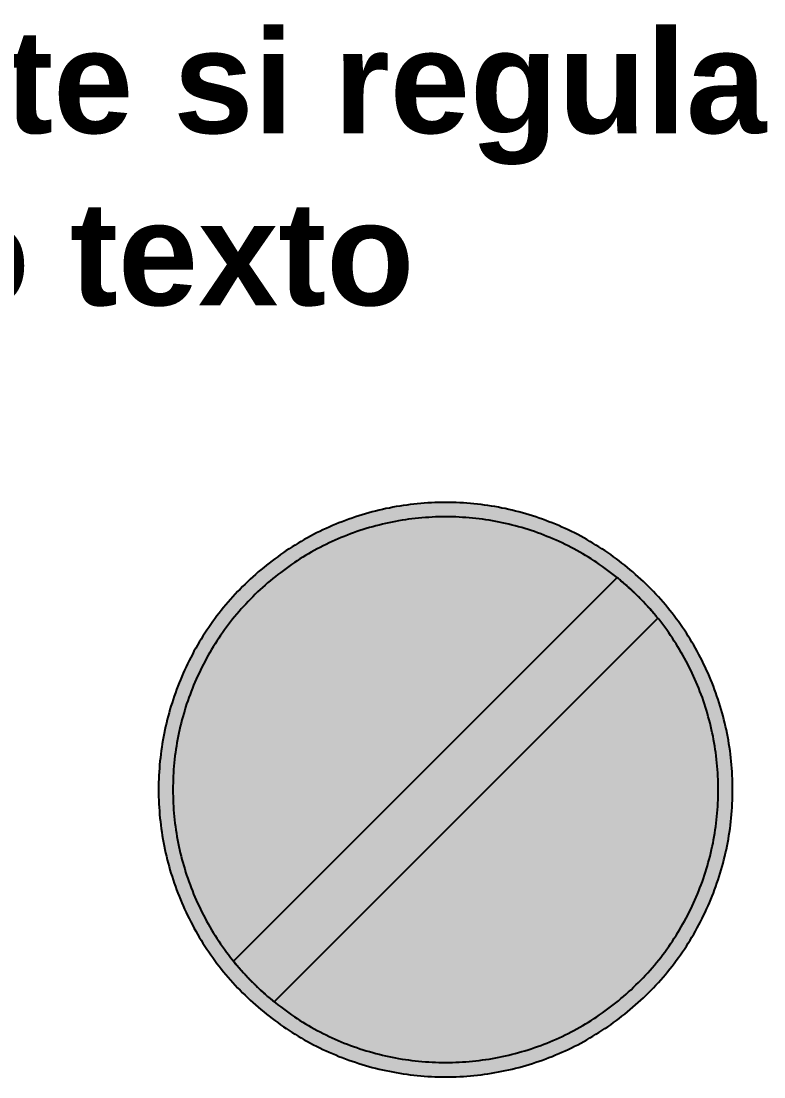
# Model space of a CAD drawing. Header units: metres. Extents: x -10.3 to 34.1, y -1.5 to 32.9.
# Drawn here: x 16.58 to 22.34, y 24.71 to 32.89 of the extents above; entities that cross this region are included whole.
import ezdxf
from ezdxf.enums import TextEntityAlignment as Align

# ---------------------------------------------------------------- set-up
doc = ezdxf.new("R2010")
doc.units = ezdxf.units.M
doc.styles.add('DZ', font='arialbd.ttf')

# ---------------------------------------------------------------- blocks, each defined once
blk = doc.blocks.new('*U51')
at = {"true_color": 0xf1efea}
blk.add_hatch(color=7, dxfattribs=at).paths.add_polyline_path([(3.175, 0), (3.175, 0.039), (3.174, 0.079), (3.173, 0.118), (3.171, 0.157), (3.169, 0.197), (3.166, 0.236), (3.163, 0.275), (3.159, 0.314), (3.155, 0.353), (3.151, 0.392), (3.146, 0.43), (3.14, 0.469), (3.134, 0.507), (3.128, 0.546), (3.121, 0.584), (3.113, 0.622), (3.106, 0.66), (3.097, 0.698), (3.088, 0.736), (3.079, 0.774), (3.07, 0.812), (3.059, 0.849), (3.049, 0.886), (3.038, 0.923), (3.026, 0.96), (3.014, 0.997), (3.002, 1.034), (2.989, 1.071), (2.976, 1.107), (2.962, 1.143), (2.948, 1.179), (2.933, 1.215), (2.918, 1.251), (2.903, 1.286), (2.887, 1.322), (2.871, 1.357), (2.854, 1.392), (2.837, 1.426), (2.819, 1.461), (2.801, 1.495), (2.783, 1.529), (2.764, 1.563), (2.744, 1.597), (2.725, 1.63), (2.704, 1.663), (2.684, 1.696), (2.663, 1.729), (2.642, 1.762), (2.62, 1.794), (2.598, 1.826), (2.575, 1.857), (2.552, 1.889), (2.529, 1.92), (2.505, 1.951), (2.481, 1.982), (2.456, 2.012), (2.431, 2.042), (2.406, 2.072), (2.38, 2.102), (2.354, 2.131), (2.327, 2.16), (2.3, 2.189), (2.273, 2.217), (2.245, 2.245), (2.217, 2.273), (2.189, 2.3), (2.16, 2.327), (2.131, 2.354), (2.102, 2.38), (2.072, 2.406), (2.042, 2.431), (2.012, 2.456), (1.982, 2.481), (1.951, 2.505), (1.92, 2.529), (1.889, 2.552), (1.857, 2.575), (1.826, 2.598), (1.794, 2.62), (1.762, 2.642), (1.729, 2.663), (1.696, 2.684), (1.663, 2.704), (1.63, 2.725), (1.597, 2.744), (1.563, 2.764), (1.529, 2.783), (1.495, 2.801), (1.461, 2.819), (1.426, 2.837), (1.392, 2.854), (1.357, 2.871), (1.322, 2.887), (1.286, 2.903), (1.251, 2.918), (1.215, 2.933), (1.179, 2.948), (1.143, 2.962), (1.107, 2.976), (1.071, 2.989), (1.034, 3.002), (0.997, 3.014), (0.96, 3.026), (0.923, 3.038), (0.886, 3.049), (0.849, 3.059), (0.811, 3.07), (0.774, 3.079), (0.736, 3.088), (0.698, 3.097), (0.66, 3.106), (0.622, 3.113), (0.584, 3.121), (0.546, 3.128), (0.507, 3.134), (0.469, 3.14), (0.43, 3.146), (0.392, 3.151), (0.353, 3.155), (0.314, 3.159), (0.275, 3.163), (0.236, 3.166), (0.197, 3.169), (0.157, 3.171), (0.118, 3.173), (0.079, 3.174), (0.039, 3.175), (0, 3.175), (-0.039, 3.175), (-0.079, 3.174), (-0.118, 3.173), (-0.157, 3.171), (-0.197, 3.169), (-0.236, 3.166), (-0.275, 3.163), (-0.314, 3.159), (-0.353, 3.155), (-0.392, 3.151), (-0.43, 3.146), (-0.469, 3.14), (-0.507, 3.134), (-0.546, 3.128), (-0.584, 3.121), (-0.622, 3.113), (-0.66, 3.106), (-0.698, 3.097), (-0.736, 3.088), (-0.774, 3.079), (-0.812, 3.07), (-0.849, 3.059), (-0.886, 3.049), (-0.923, 3.038), (-0.96, 3.026), (-0.997, 3.014), (-1.034, 3.002), (-1.071, 2.989), (-1.107, 2.976), (-1.143, 2.962), (-1.179, 2.948), (-1.215, 2.933), (-1.251, 2.918), (-1.286, 2.903), (-1.322, 2.887), (-1.357, 2.871), (-1.392, 2.854), (-1.426, 2.837), (-1.461, 2.819), (-1.495, 2.801), (-1.529, 2.783), (-1.563, 2.764), (-1.597, 2.744), (-1.63, 2.725), (-1.663, 2.704), (-1.696, 2.684), (-1.729, 2.663), (-1.762, 2.642), (-1.794, 2.62), (-1.826, 2.598), (-1.857, 2.575), (-1.889, 2.552), (-1.92, 2.529), (-1.951, 2.505), (-1.982, 2.481), (-2.012, 2.456), (-2.042, 2.431), (-2.072, 2.406), (-2.102, 2.38), (-2.131, 2.354), (-2.16, 2.327), (-2.189, 2.3), (-2.217, 2.273), (-2.245, 2.245), (-2.273, 2.217), (-2.3, 2.189), (-2.327, 2.16), (-2.354, 2.131), (-2.38, 2.102), (-2.406, 2.072), (-2.431, 2.042), (-2.456, 2.012), (-2.481, 1.982), (-2.505, 1.951), (-2.529, 1.92), (-2.552, 1.889), (-2.575, 1.857), (-2.598, 1.826), (-2.62, 1.794), (-2.642, 1.762), (-2.663, 1.729), (-2.684, 1.696), (-2.704, 1.663), (-2.725, 1.63), (-2.744, 1.597), (-2.764, 1.563), (-2.783, 1.529), (-2.801, 1.495), (-2.819, 1.461), (-2.837, 1.426), (-2.854, 1.392), (-2.871, 1.357), (-2.887, 1.322), (-2.903, 1.286), (-2.918, 1.251), (-2.933, 1.215), (-2.948, 1.179), (-2.962, 1.143), (-2.976, 1.107), (-2.989, 1.071), (-3.002, 1.034), (-3.014, 0.997), (-3.026, 0.96), (-3.038, 0.923), (-3.049, 0.886), (-3.059, 0.849), (-3.07, 0.812), (-3.079, 0.774), (-3.088, 0.736), (-3.097, 0.698), (-3.106, 0.66), (-3.113, 0.622), (-3.121, 0.584), (-3.128, 0.546), (-3.134, 0.507), (-3.14, 0.469), (-3.146, 0.43), (-3.151, 0.392), (-3.155, 0.353), (-3.159, 0.314), (-3.163, 0.275), (-3.166, 0.236), (-3.169, 0.197), (-3.171, 0.157), (-3.173, 0.118), (-3.174, 0.079), (-3.175, 0.039), (-3.175, 0), (-3.175, -0.039), (-3.174, -0.079), (-3.173, -0.118), (-3.171, -0.157), (-3.169, -0.197), (-3.166, -0.236), (-3.163, -0.275), (-3.159, -0.314), (-3.155, -0.353), (-3.151, -0.392), (-3.146, -0.43), (-3.14, -0.469), (-3.134, -0.507), (-3.128, -0.546), (-3.121, -0.584), (-3.113, -0.622), (-3.106, -0.66), (-3.097, -0.698), (-3.088, -0.736), (-3.079, -0.774), (-3.07, -0.811), (-3.059, -0.849), (-3.049, -0.886), (-3.038, -0.923), (-3.026, -0.96), (-3.014, -0.997), (-3.002, -1.034), (-2.989, -1.071), (-2.976, -1.107), (-2.962, -1.143), (-2.948, -1.179), (-2.933, -1.215), (-2.918, -1.251), (-2.903, -1.286), (-2.887, -1.322), (-2.871, -1.357), (-2.854, -1.392), (-2.837, -1.426), (-2.819, -1.461), (-2.801, -1.495), (-2.783, -1.529), (-2.764, -1.563), (-2.744, -1.597), (-2.725, -1.63), (-2.704, -1.663), (-2.684, -1.696), (-2.663, -1.729), (-2.642, -1.762), (-2.62, -1.794), (-2.598, -1.826), (-2.575, -1.857), (-2.552, -1.889), (-2.529, -1.92), (-2.505, -1.951), (-2.481, -1.982), (-2.456, -2.012), (-2.431, -2.042), (-2.406, -2.072), (-2.38, -2.102), (-2.354, -2.131), (-2.327, -2.16), (-2.3, -2.189), (-2.273, -2.217), (-2.245, -2.245), (-2.217, -2.273), (-2.189, -2.3), (-2.16, -2.327), (-2.131, -2.354), (-2.102, -2.38), (-2.072, -2.406), (-2.042, -2.431), (-2.012, -2.456), (-1.982, -2.481), (-1.951, -2.505), (-1.92, -2.529), (-1.889, -2.552), (-1.857, -2.575), (-1.826, -2.598), (-1.794, -2.62), (-1.762, -2.642), (-1.729, -2.663), (-1.696, -2.684), (-1.663, -2.704), (-1.63, -2.725), (-1.597, -2.744), (-1.563, -2.764), (-1.529, -2.783), (-1.495, -2.801), (-1.461, -2.819), (-1.426, -2.837), (-1.392, -2.854), (-1.357, -2.871), (-1.322, -2.887), (-1.286, -2.903), (-1.251, -2.918), (-1.215, -2.933), (-1.179, -2.948), (-1.143, -2.962), (-1.107, -2.976), (-1.071, -2.989), (-1.034, -3.002), (-0.997, -3.014), (-0.96, -3.026), (-0.923, -3.038), (-0.886, -3.049), (-0.849, -3.059), (-0.812, -3.07), (-0.774, -3.079), (-0.736, -3.088), (-0.698, -3.097), (-0.66, -3.106), (-0.622, -3.113), (-0.584, -3.121), (-0.546, -3.128), (-0.507, -3.134), (-0.469, -3.14), (-0.43, -3.146), (-0.392, -3.151), (-0.353, -3.155), (-0.314, -3.159), (-0.275, -3.163), (-0.236, -3.166), (-0.197, -3.169), (-0.157, -3.171), (-0.118, -3.173), (-0.079, -3.174), (-0.039, -3.175), (0, -3.175), (0.039, -3.175), (0.079, -3.174), (0.118, -3.173), (0.157, -3.171), (0.197, -3.169), (0.236, -3.166), (0.275, -3.163), (0.314, -3.159), (0.353, -3.155), (0.392, -3.151), (0.43, -3.146), (0.469, -3.14), (0.507, -3.134), (0.546, -3.128), (0.584, -3.121), (0.622, -3.113), (0.66, -3.106), (0.698, -3.097), (0.736, -3.088), (0.774, -3.079), (0.811, -3.07), (0.849, -3.059), (0.886, -3.049), (0.923, -3.038), (0.96, -3.026), (0.997, -3.014), (1.034, -3.002), (1.071, -2.989), (1.107, -2.976), (1.143, -2.962), (1.179, -2.948), (1.215, -2.933), (1.251, -2.918), (1.286, -2.903), (1.322, -2.887), (1.357, -2.871), (1.392, -2.854), (1.426, -2.837), (1.461, -2.819), (1.495, -2.801), (1.529, -2.783), (1.563, -2.764), (1.597, -2.744), (1.63, -2.725), (1.663, -2.704), (1.696, -2.684), (1.729, -2.663), (1.762, -2.642), (1.794, -2.62), (1.826, -2.598), (1.857, -2.575), (1.889, -2.552), (1.92, -2.529), (1.951, -2.505), (1.982, -2.481), (2.012, -2.456), (2.042, -2.431), (2.072, -2.406), (2.102, -2.38), (2.131, -2.354), (2.16, -2.327), (2.189, -2.3), (2.217, -2.273), (2.245, -2.245), (2.273, -2.217), (2.3, -2.189), (2.327, -2.16), (2.354, -2.131), (2.38, -2.102), (2.406, -2.072), (2.431, -2.042), (2.456, -2.012), (2.481, -1.982), (2.505, -1.951), (2.529, -1.92), (2.552, -1.889), (2.575, -1.857), (2.598, -1.826), (2.62, -1.794), (2.642, -1.762), (2.663, -1.729), (2.684, -1.696), (2.704, -1.663), (2.725, -1.63), (2.744, -1.597), (2.764, -1.563), (2.783, -1.529), (2.801, -1.495), (2.819, -1.461), (2.837, -1.426), (2.854, -1.392), (2.871, -1.357), (2.887, -1.322), (2.903, -1.286), (2.918, -1.251), (2.933, -1.215), (2.948, -1.179), (2.962, -1.143), (2.976, -1.107), (2.989, -1.071), (3.002, -1.034), (3.014, -0.997), (3.026, -0.96), (3.038, -0.923), (3.049, -0.886), (3.059, -0.849), (3.07, -0.811), (3.079, -0.774), (3.088, -0.736), (3.097, -0.698), (3.106, -0.66), (3.113, -0.622), (3.121, -0.584), (3.128, -0.546), (3.134, -0.507), (3.14, -0.469), (3.146, -0.43), (3.151, -0.392), (3.155, -0.353), (3.159, -0.314), (3.163, -0.275), (3.166, -0.236), (3.169, -0.197), (3.171, -0.157), (3.173, -0.118), (3.174, -0.079), (3.175, -0.039), (3.175, 0)])
at = {"true_color": 0x9b9b9b}
blk.add_hatch(color=253, dxfattribs=at).paths.add_polyline_path([(3.016, 0), (3.016, 0.037), (3.015, 0.075), (3.014, 0.112), (3.013, 0.15), (3.01, 0.187), (3.008, 0.224), (3.005, 0.261), (3.001, 0.298), (2.998, 0.335), (2.993, 0.372), (2.988, 0.409), (2.983, 0.445), (2.978, 0.482), (2.971, 0.519), (2.965, 0.555), (2.958, 0.591), (2.95, 0.627), (2.942, 0.663), (2.934, 0.699), (2.925, 0.735), (2.916, 0.771), (2.906, 0.806), (2.896, 0.842), (2.886, 0.877), (2.875, 0.912), (2.864, 0.947), (2.852, 0.982), (2.84, 1.017), (2.827, 1.052), (2.814, 1.086), (2.801, 1.12), (2.787, 1.154), (2.772, 1.188), (2.758, 1.222), (2.743, 1.255), (2.727, 1.289), (2.711, 1.322), (2.695, 1.355), (2.678, 1.388), (2.661, 1.42), (2.643, 1.453), (2.625, 1.485), (2.607, 1.517), (2.588, 1.549), (2.569, 1.58), (2.55, 1.611), (2.53, 1.643), (2.51, 1.673), (2.489, 1.704), (2.468, 1.734), (2.446, 1.765), (2.424, 1.795), (2.402, 1.824), (2.38, 1.854), (2.357, 1.883), (2.333, 1.912), (2.309, 1.94), (2.285, 1.969), (2.261, 1.997), (2.236, 2.024), (2.211, 2.052), (2.185, 2.079), (2.159, 2.106), (2.133, 2.133), (2.106, 2.159), (2.079, 2.185), (2.052, 2.211), (2.024, 2.236), (1.997, 2.261), (1.969, 2.285), (1.94, 2.309), (1.912, 2.333), (1.883, 2.357), (1.854, 2.38), (1.824, 2.402), (1.795, 2.424), (1.765, 2.446), (1.734, 2.468), (1.704, 2.489), (1.673, 2.509), (1.643, 2.53), (1.611, 2.55), (1.58, 2.569), (1.549, 2.588), (1.517, 2.607), (1.485, 2.625), (1.453, 2.643), (1.42, 2.661), (1.388, 2.678), (1.355, 2.695), (1.322, 2.711), (1.289, 2.727), (1.255, 2.743), (1.222, 2.758), (1.188, 2.772), (1.154, 2.787), (1.12, 2.8), (1.086, 2.814), (1.052, 2.827), (1.017, 2.84), (0.982, 2.852), (0.947, 2.864), (0.912, 2.875), (0.877, 2.886), (0.842, 2.896), (0.807, 2.906), (0.771, 2.916), (0.735, 2.925), (0.699, 2.934), (0.663, 2.942), (0.627, 2.95), (0.591, 2.958), (0.555, 2.965), (0.518, 2.971), (0.482, 2.978), (0.445, 2.983), (0.409, 2.988), (0.372, 2.993), (0.335, 2.998), (0.298, 3.002), (0.261, 3.005), (0.224, 3.008), (0.187, 3.01), (0.15, 3.013), (0.112, 3.014), (0.075, 3.015), (0.038, 3.016), (0, 3.016), (-0.037, 3.016), (-0.075, 3.015), (-0.112, 3.014), (-0.15, 3.013), (-0.187, 3.01), (-0.224, 3.008), (-0.261, 3.005), (-0.298, 3.002), (-0.335, 2.998), (-0.372, 2.993), (-0.409, 2.988), (-0.445, 2.983), (-0.482, 2.978), (-0.519, 2.971), (-0.555, 2.965), (-0.591, 2.958), (-0.627, 2.95), (-0.663, 2.942), (-0.699, 2.934), (-0.735, 2.925), (-0.771, 2.916), (-0.806, 2.906), (-0.842, 2.896), (-0.877, 2.886), (-0.912, 2.875), (-0.947, 2.864), (-0.982, 2.852), (-1.017, 2.84), (-1.052, 2.827), (-1.086, 2.814), (-1.12, 2.8), (-1.154, 2.787), (-1.188, 2.772), (-1.222, 2.758), (-1.255, 2.743), (-1.289, 2.727), (-1.322, 2.711), (-1.355, 2.695), (-1.388, 2.678), (-1.42, 2.661), (-1.453, 2.643), (-1.485, 2.625), (-1.517, 2.607), (-1.549, 2.588), (-1.58, 2.569), (-1.611, 2.55), (-1.643, 2.53), (-1.673, 2.509), (-1.704, 2.489), (-1.734, 2.468), (-1.765, 2.446), (-1.794, 2.424), (-1.824, 2.402), (-1.854, 2.38), (-1.883, 2.357), (-1.912, 2.333), (-1.94, 2.309), (-1.969, 2.285), (-1.997, 2.261), (-2.024, 2.236), (-2.052, 2.211), (-2.079, 2.185), (-2.106, 2.159), (-2.133, 2.133), (-2.159, 2.106), (-2.185, 2.079), (-2.211, 2.052), (-2.236, 2.024), (-2.261, 1.997), (-2.285, 1.969), (-2.309, 1.94), (-2.333, 1.912), (-2.357, 1.883), (-2.38, 1.854), (-2.402, 1.824), (-2.424, 1.795), (-2.446, 1.765), (-2.468, 1.734), (-2.489, 1.704), (-2.509, 1.673), (-2.53, 1.643), (-2.55, 1.611), (-2.569, 1.58), (-2.588, 1.549), (-2.607, 1.517), (-2.625, 1.485), (-2.643, 1.453), (-2.661, 1.42), (-2.678, 1.388), (-2.695, 1.355), (-2.711, 1.322), (-2.727, 1.289), (-2.743, 1.255), (-2.758, 1.222), (-2.772, 1.188), (-2.787, 1.154), (-2.8, 1.12), (-2.814, 1.086), (-2.827, 1.052), (-2.84, 1.017), (-2.852, 0.982), (-2.864, 0.947), (-2.875, 0.912), (-2.886, 0.877), (-2.896, 0.842), (-2.906, 0.806), (-2.916, 0.771), (-2.925, 0.735), (-2.934, 0.699), (-2.942, 0.663), (-2.95, 0.627), (-2.958, 0.591), (-2.965, 0.555), (-2.971, 0.519), (-2.978, 0.482), (-2.983, 0.445), (-2.988, 0.409), (-2.993, 0.372), (-2.998, 0.335), (-3.002, 0.298), (-3.005, 0.261), (-3.008, 0.224), (-3.01, 0.187), (-3.013, 0.15), (-3.014, 0.112), (-3.015, 0.075), (-3.016, 0.037), (-3.016, 0), (-3.016, -0.038), (-3.015, -0.075), (-3.014, -0.112), (-3.013, -0.15), (-3.01, -0.187), (-3.008, -0.224), (-3.005, -0.261), (-3.002, -0.298), (-2.998, -0.335), (-2.993, -0.372), (-2.988, -0.409), (-2.983, -0.445), (-2.978, -0.482), (-2.971, -0.518), (-2.965, -0.555), (-2.958, -0.591), (-2.95, -0.627), (-2.942, -0.663), (-2.934, -0.699), (-2.925, -0.735), (-2.916, -0.771), (-2.906, -0.807), (-2.896, -0.842), (-2.886, -0.877), (-2.875, -0.912), (-2.864, -0.947), (-2.852, -0.982), (-2.84, -1.017), (-2.827, -1.052), (-2.814, -1.086), (-2.8, -1.12), (-2.787, -1.154), (-2.772, -1.188), (-2.758, -1.222), (-2.743, -1.255), (-2.727, -1.289), (-2.711, -1.322), (-2.695, -1.355), (-2.678, -1.388), (-2.661, -1.42), (-2.643, -1.453), (-2.625, -1.485), (-2.607, -1.517), (-2.588, -1.549), (-2.569, -1.58), (-2.55, -1.611), (-2.53, -1.643), (-2.509, -1.673), (-2.489, -1.704), (-2.468, -1.734), (-2.446, -1.765), (-2.424, -1.795), (-2.402, -1.824), (-2.38, -1.854), (-2.357, -1.883), (-2.333, -1.912), (-2.309, -1.94), (-2.285, -1.969), (-2.261, -1.997), (-2.236, -2.024), (-2.211, -2.052), (-2.185, -2.079), (-2.159, -2.106), (-2.133, -2.133), (-2.106, -2.159), (-2.079, -2.185), (-2.052, -2.211), (-2.024, -2.236), (-1.997, -2.261), (-1.969, -2.285), (-1.94, -2.309), (-1.912, -2.333), (-1.883, -2.357), (-1.854, -2.38), (-1.824, -2.402), (-1.794, -2.424), (-1.765, -2.446), (-1.734, -2.468), (-1.704, -2.489), (-1.673, -2.51), (-1.643, -2.53), (-1.611, -2.55), (-1.58, -2.569), (-1.549, -2.588), (-1.517, -2.607), (-1.485, -2.625), (-1.453, -2.643), (-1.42, -2.661), (-1.388, -2.678), (-1.355, -2.695), (-1.322, -2.711), (-1.289, -2.727), (-1.255, -2.743), (-1.222, -2.758), (-1.188, -2.772), (-1.154, -2.787), (-1.12, -2.801), (-1.086, -2.814), (-1.052, -2.827), (-1.017, -2.84), (-0.982, -2.852), (-0.947, -2.864), (-0.912, -2.875), (-0.877, -2.886), (-0.842, -2.896), (-0.806, -2.906), (-0.771, -2.916), (-0.735, -2.925), (-0.699, -2.934), (-0.663, -2.942), (-0.627, -2.95), (-0.591, -2.958), (-0.555, -2.965), (-0.519, -2.971), (-0.482, -2.978), (-0.445, -2.983), (-0.409, -2.988), (-0.372, -2.993), (-0.335, -2.998), (-0.298, -3.001), (-0.261, -3.005), (-0.224, -3.008), (-0.187, -3.01), (-0.15, -3.013), (-0.112, -3.014), (-0.075, -3.015), (-0.037, -3.016), (0, -3.016), (0.038, -3.016), (0.075, -3.015), (0.112, -3.014), (0.15, -3.013), (0.187, -3.01), (0.224, -3.008), (0.261, -3.005), (0.298, -3.001), (0.335, -2.998), (0.372, -2.993), (0.409, -2.988), (0.445, -2.983), (0.482, -2.978), (0.518, -2.971), (0.555, -2.965), (0.591, -2.958), (0.627, -2.95), (0.663, -2.942), (0.699, -2.934), (0.735, -2.925), (0.771, -2.916), (0.807, -2.906), (0.842, -2.896), (0.877, -2.886), (0.912, -2.875), (0.947, -2.864), (0.982, -2.852), (1.017, -2.84), (1.052, -2.827), (1.086, -2.814), (1.12, -2.801), (1.154, -2.787), (1.188, -2.772), (1.222, -2.758), (1.255, -2.743), (1.289, -2.727), (1.322, -2.711), (1.355, -2.695), (1.388, -2.678), (1.42, -2.661), (1.453, -2.643), (1.485, -2.625), (1.517, -2.607), (1.549, -2.588), (1.58, -2.569), (1.611, -2.55), (1.643, -2.53), (1.673, -2.51), (1.704, -2.489), (1.734, -2.468), (1.765, -2.446), (1.795, -2.424), (1.824, -2.402), (1.854, -2.38), (1.883, -2.357), (1.912, -2.333), (1.94, -2.309), (1.969, -2.285), (1.997, -2.261), (2.024, -2.236), (2.052, -2.211), (2.079, -2.185), (2.106, -2.159), (2.133, -2.133), (2.159, -2.106), (2.185, -2.079), (2.211, -2.052), (2.236, -2.024), (2.261, -1.997), (2.285, -1.969), (2.309, -1.94), (2.333, -1.912), (2.357, -1.883), (2.38, -1.854), (2.402, -1.824), (2.424, -1.795), (2.446, -1.765), (2.468, -1.734), (2.489, -1.704), (2.51, -1.673), (2.53, -1.643), (2.55, -1.611), (2.569, -1.58), (2.588, -1.549), (2.607, -1.517), (2.625, -1.485), (2.643, -1.453), (2.661, -1.42), (2.678, -1.388), (2.695, -1.355), (2.711, -1.322), (2.727, -1.289), (2.743, -1.255), (2.758, -1.222), (2.772, -1.188), (2.787, -1.154), (2.801, -1.12), (2.814, -1.086), (2.827, -1.052), (2.84, -1.017), (2.852, -0.982), (2.864, -0.947), (2.875, -0.912), (2.886, -0.877), (2.896, -0.842), (2.906, -0.807), (2.916, -0.771), (2.925, -0.735), (2.934, -0.699), (2.942, -0.663), (2.95, -0.627), (2.958, -0.591), (2.965, -0.555), (2.971, -0.518), (2.978, -0.482), (2.983, -0.445), (2.988, -0.409), (2.993, -0.372), (2.998, -0.335), (3.001, -0.298), (3.005, -0.261), (3.008, -0.224), (3.01, -0.187), (3.013, -0.15), (3.014, -0.112), (3.015, -0.075), (3.016, -0.038), (3.016, 0)])
at = {"true_color": 0x828282}
blk.add_hatch(color=8, dxfattribs=at).paths.add_polyline_path([(2.346, 1.896), (2.339, 1.904), (2.333, 1.912), (2.327, 1.92), (2.32, 1.927), (2.314, 1.935), (2.308, 1.942), (2.301, 1.95), (2.295, 1.958), (2.288, 1.965), (2.282, 1.973), (2.275, 1.98), (2.269, 1.988), (2.262, 1.995), (2.255, 2.003), (2.249, 2.01), (2.242, 2.017), (2.236, 2.025), (2.229, 2.032), (2.222, 2.04), (2.215, 2.047), (2.209, 2.054), (2.202, 2.061), (2.195, 2.069), (2.188, 2.076), (2.181, 2.083), (2.175, 2.09), (2.168, 2.097), (2.161, 2.104), (2.154, 2.112), (2.147, 2.119), (2.14, 2.126), (2.133, 2.133), (2.126, 2.14), (2.119, 2.147), (2.112, 2.154), (2.105, 2.161), (2.097, 2.168), (2.09, 2.175), (2.083, 2.181), (2.076, 2.188), (2.069, 2.195), (2.061, 2.202), (2.054, 2.209), (2.047, 2.215), (2.04, 2.222), (2.032, 2.229), (2.025, 2.236), (2.017, 2.242), (2.01, 2.249), (2.003, 2.255), (1.995, 2.262), (1.988, 2.269), (1.98, 2.275), (1.973, 2.282), (1.965, 2.288), (1.958, 2.295), (1.95, 2.301), (1.943, 2.307), (1.935, 2.314), (1.927, 2.32), (1.92, 2.327), (1.912, 2.333), (1.904, 2.339), (1.896, 2.345), (-2.345, -1.896), (-2.339, -1.904), (-2.333, -1.912), (-2.327, -1.92), (-2.32, -1.927), (-2.314, -1.935), (-2.307, -1.943), (-2.301, -1.95), (-2.295, -1.958), (-2.288, -1.965), (-2.282, -1.973), (-2.275, -1.98), (-2.269, -1.988), (-2.262, -1.995), (-2.255, -2.003), (-2.249, -2.01), (-2.242, -2.017), (-2.236, -2.025), (-2.229, -2.032), (-2.222, -2.04), (-2.215, -2.047), (-2.209, -2.054), (-2.202, -2.061), (-2.195, -2.069), (-2.188, -2.076), (-2.181, -2.083), (-2.175, -2.09), (-2.168, -2.097), (-2.161, -2.105), (-2.154, -2.112), (-2.147, -2.119), (-2.14, -2.126), (-2.133, -2.133), (-2.126, -2.14), (-2.119, -2.147), (-2.112, -2.154), (-2.104, -2.161), (-2.097, -2.168), (-2.09, -2.175), (-2.083, -2.181), (-2.076, -2.188), (-2.069, -2.195), (-2.061, -2.202), (-2.054, -2.209), (-2.047, -2.215), (-2.04, -2.222), (-2.032, -2.229), (-2.025, -2.236), (-2.017, -2.242), (-2.01, -2.249), (-2.003, -2.255), (-1.995, -2.262), (-1.988, -2.269), (-1.98, -2.275), (-1.973, -2.282), (-1.965, -2.288), (-1.958, -2.295), (-1.95, -2.301), (-1.942, -2.307), (-1.935, -2.314), (-1.927, -2.32), (-1.92, -2.327), (-1.912, -2.333), (-1.904, -2.339), (-1.896, -2.346)])
at = {"color": 7, "true_color": 0xf1efea}
blk.add_lwpolyline([(3.175, 0), (3.175, 0.039), (3.174, 0.079), (3.173, 0.118), (3.171, 0.157), (3.169, 0.197), (3.166, 0.236), (3.163, 0.275), (3.159, 0.314), (3.155, 0.353), (3.151, 0.392), (3.146, 0.43), (3.14, 0.469), (3.134, 0.507), (3.128, 0.546), (3.121, 0.584), (3.113, 0.622), (3.106, 0.66), (3.097, 0.698), (3.088, 0.736), (3.079, 0.774), (3.07, 0.812), (3.059, 0.849), (3.049, 0.886), (3.038, 0.923), (3.026, 0.96), (3.014, 0.997), (3.002, 1.034), (2.989, 1.071), (2.976, 1.107), (2.962, 1.143), (2.948, 1.179), (2.933, 1.215), (2.918, 1.251), (2.903, 1.286), (2.887, 1.322), (2.871, 1.357), (2.854, 1.392), (2.837, 1.426), (2.819, 1.461), (2.801, 1.495), (2.783, 1.529), (2.764, 1.563), (2.744, 1.597), (2.725, 1.63), (2.704, 1.663), (2.684, 1.696), (2.663, 1.729), (2.642, 1.762), (2.62, 1.794), (2.598, 1.826), (2.575, 1.857), (2.552, 1.889), (2.529, 1.92), (2.505, 1.951), (2.481, 1.982), (2.456, 2.012), (2.431, 2.042), (2.406, 2.072), (2.38, 2.102), (2.354, 2.131), (2.327, 2.16), (2.3, 2.189), (2.273, 2.217), (2.245, 2.245), (2.217, 2.273), (2.189, 2.3), (2.16, 2.327), (2.131, 2.354), (2.102, 2.38), (2.072, 2.406), (2.042, 2.431), (2.012, 2.456), (1.982, 2.481), (1.951, 2.505), (1.92, 2.529), (1.889, 2.552), (1.857, 2.575), (1.826, 2.598), (1.794, 2.62), (1.762, 2.642), (1.729, 2.663), (1.696, 2.684), (1.663, 2.704), (1.63, 2.725), (1.597, 2.744), (1.563, 2.764), (1.529, 2.783), (1.495, 2.801), (1.461, 2.819), (1.426, 2.837), (1.392, 2.854), (1.357, 2.871), (1.322, 2.887), (1.286, 2.903), (1.251, 2.918), (1.215, 2.933), (1.179, 2.948), (1.143, 2.962), (1.107, 2.976), (1.071, 2.989), (1.034, 3.002), (0.997, 3.014), (0.96, 3.026), (0.923, 3.038), (0.886, 3.049), (0.849, 3.059), (0.811, 3.07), (0.774, 3.079), (0.736, 3.088), (0.698, 3.097), (0.66, 3.106), (0.622, 3.113), (0.584, 3.121), (0.546, 3.128), (0.507, 3.134), (0.469, 3.14), (0.43, 3.146), (0.392, 3.151), (0.353, 3.155), (0.314, 3.159), (0.275, 3.163), (0.236, 3.166), (0.197, 3.169), (0.157, 3.171), (0.118, 3.173), (0.079, 3.174), (0.039, 3.175), (0, 3.175), (-0.039, 3.175), (-0.079, 3.174), (-0.118, 3.173), (-0.157, 3.171), (-0.197, 3.169), (-0.236, 3.166), (-0.275, 3.163), (-0.314, 3.159), (-0.353, 3.155), (-0.392, 3.151), (-0.43, 3.146), (-0.469, 3.14), (-0.507, 3.134), (-0.546, 3.128), (-0.584, 3.121), (-0.622, 3.113), (-0.66, 3.106), (-0.698, 3.097), (-0.736, 3.088), (-0.774, 3.079), (-0.812, 3.07), (-0.849, 3.059), (-0.886, 3.049), (-0.923, 3.038), (-0.96, 3.026), (-0.997, 3.014), (-1.034, 3.002), (-1.071, 2.989), (-1.107, 2.976), (-1.143, 2.962), (-1.179, 2.948), (-1.215, 2.933), (-1.251, 2.918), (-1.286, 2.903), (-1.322, 2.887), (-1.357, 2.871), (-1.392, 2.854), (-1.426, 2.837), (-1.461, 2.819), (-1.495, 2.801), (-1.529, 2.783), (-1.563, 2.764), (-1.597, 2.744), (-1.63, 2.725), (-1.663, 2.704), (-1.696, 2.684), (-1.729, 2.663), (-1.762, 2.642), (-1.794, 2.62), (-1.826, 2.598), (-1.857, 2.575), (-1.889, 2.552), (-1.92, 2.529), (-1.951, 2.505), (-1.982, 2.481), (-2.012, 2.456), (-2.042, 2.431), (-2.072, 2.406), (-2.102, 2.38), (-2.131, 2.354), (-2.16, 2.327), (-2.189, 2.3), (-2.217, 2.273), (-2.245, 2.245), (-2.273, 2.217), (-2.3, 2.189), (-2.327, 2.16), (-2.354, 2.131), (-2.38, 2.102), (-2.406, 2.072), (-2.431, 2.042), (-2.456, 2.012), (-2.481, 1.982), (-2.505, 1.951), (-2.529, 1.92), (-2.552, 1.889), (-2.575, 1.857), (-2.598, 1.826), (-2.62, 1.794), (-2.642, 1.762), (-2.663, 1.729), (-2.684, 1.696), (-2.704, 1.663), (-2.725, 1.63), (-2.744, 1.597), (-2.764, 1.563), (-2.783, 1.529), (-2.801, 1.495), (-2.819, 1.461), (-2.837, 1.426), (-2.854, 1.392), (-2.871, 1.357), (-2.887, 1.322), (-2.903, 1.286), (-2.918, 1.251), (-2.933, 1.215), (-2.948, 1.179), (-2.962, 1.143), (-2.976, 1.107), (-2.989, 1.071), (-3.002, 1.034), (-3.014, 0.997), (-3.026, 0.96), (-3.038, 0.923), (-3.049, 0.886), (-3.059, 0.849), (-3.07, 0.812), (-3.079, 0.774), (-3.088, 0.736), (-3.097, 0.698), (-3.106, 0.66), (-3.113, 0.622), (-3.121, 0.584), (-3.128, 0.546), (-3.134, 0.507), (-3.14, 0.469), (-3.146, 0.43), (-3.151, 0.392), (-3.155, 0.353), (-3.159, 0.314), (-3.163, 0.275), (-3.166, 0.236), (-3.169, 0.197), (-3.171, 0.157), (-3.173, 0.118), (-3.174, 0.079), (-3.175, 0.039), (-3.175, 0), (-3.175, -0.039), (-3.174, -0.079), (-3.173, -0.118), (-3.171, -0.157), (-3.169, -0.197), (-3.166, -0.236), (-3.163, -0.275), (-3.159, -0.314), (-3.155, -0.353), (-3.151, -0.392), (-3.146, -0.43), (-3.14, -0.469), (-3.134, -0.507), (-3.128, -0.546), (-3.121, -0.584), (-3.113, -0.622), (-3.106, -0.66), (-3.097, -0.698), (-3.088, -0.736), (-3.079, -0.774), (-3.07, -0.811), (-3.059, -0.849), (-3.049, -0.886), (-3.038, -0.923), (-3.026, -0.96), (-3.014, -0.997), (-3.002, -1.034), (-2.989, -1.071), (-2.976, -1.107), (-2.962, -1.143), (-2.948, -1.179), (-2.933, -1.215), (-2.918, -1.251), (-2.903, -1.286), (-2.887, -1.322), (-2.871, -1.357), (-2.854, -1.392), (-2.837, -1.426), (-2.819, -1.461), (-2.801, -1.495), (-2.783, -1.529), (-2.764, -1.563), (-2.744, -1.597), (-2.725, -1.63), (-2.704, -1.663), (-2.684, -1.696), (-2.663, -1.729), (-2.642, -1.762), (-2.62, -1.794), (-2.598, -1.826), (-2.575, -1.857), (-2.552, -1.889), (-2.529, -1.92), (-2.505, -1.951), (-2.481, -1.982), (-2.456, -2.012), (-2.431, -2.042), (-2.406, -2.072), (-2.38, -2.102), (-2.354, -2.131), (-2.327, -2.16), (-2.3, -2.189), (-2.273, -2.217), (-2.245, -2.245), (-2.217, -2.273), (-2.189, -2.3), (-2.16, -2.327), (-2.131, -2.354), (-2.102, -2.38), (-2.072, -2.406), (-2.042, -2.431), (-2.012, -2.456), (-1.982, -2.481), (-1.951, -2.505), (-1.92, -2.529), (-1.889, -2.552), (-1.857, -2.575), (-1.826, -2.598), (-1.794, -2.62), (-1.762, -2.642), (-1.729, -2.663), (-1.696, -2.684), (-1.663, -2.704), (-1.63, -2.725), (-1.597, -2.744), (-1.563, -2.764), (-1.529, -2.783), (-1.495, -2.801), (-1.461, -2.819), (-1.426, -2.837), (-1.392, -2.854), (-1.357, -2.871), (-1.322, -2.887), (-1.286, -2.903), (-1.251, -2.918), (-1.215, -2.933), (-1.179, -2.948), (-1.143, -2.962), (-1.107, -2.976), (-1.071, -2.989), (-1.034, -3.002), (-0.997, -3.014), (-0.96, -3.026), (-0.923, -3.038), (-0.886, -3.049), (-0.849, -3.059), (-0.812, -3.07), (-0.774, -3.079), (-0.736, -3.088), (-0.698, -3.097), (-0.66, -3.106), (-0.622, -3.113), (-0.584, -3.121), (-0.546, -3.128), (-0.507, -3.134), (-0.469, -3.14), (-0.43, -3.146), (-0.392, -3.151), (-0.353, -3.155), (-0.314, -3.159), (-0.275, -3.163), (-0.236, -3.166), (-0.197, -3.169), (-0.157, -3.171), (-0.118, -3.173), (-0.079, -3.174), (-0.039, -3.175), (0, -3.175), (0.039, -3.175), (0.079, -3.174), (0.118, -3.173), (0.157, -3.171), (0.197, -3.169), (0.236, -3.166), (0.275, -3.163), (0.314, -3.159), (0.353, -3.155), (0.392, -3.151), (0.43, -3.146), (0.469, -3.14), (0.507, -3.134), (0.546, -3.128), (0.584, -3.121), (0.622, -3.113), (0.66, -3.106), (0.698, -3.097), (0.736, -3.088), (0.774, -3.079), (0.811, -3.07), (0.849, -3.059), (0.886, -3.049), (0.923, -3.038), (0.96, -3.026), (0.997, -3.014), (1.034, -3.002), (1.071, -2.989), (1.107, -2.976), (1.143, -2.962), (1.179, -2.948), (1.215, -2.933), (1.251, -2.918), (1.286, -2.903), (1.322, -2.887), (1.357, -2.871), (1.392, -2.854), (1.426, -2.837), (1.461, -2.819), (1.495, -2.801), (1.529, -2.783), (1.563, -2.764), (1.597, -2.744), (1.63, -2.725), (1.663, -2.704), (1.696, -2.684), (1.729, -2.663), (1.762, -2.642), (1.794, -2.62), (1.826, -2.598), (1.857, -2.575), (1.889, -2.552), (1.92, -2.529), (1.951, -2.505), (1.982, -2.481), (2.012, -2.456), (2.042, -2.431), (2.072, -2.406), (2.102, -2.38), (2.131, -2.354), (2.16, -2.327), (2.189, -2.3), (2.217, -2.273), (2.245, -2.245), (2.273, -2.217), (2.3, -2.189), (2.327, -2.16), (2.354, -2.131), (2.38, -2.102), (2.406, -2.072), (2.431, -2.042), (2.456, -2.012), (2.481, -1.982), (2.505, -1.951), (2.529, -1.92), (2.552, -1.889), (2.575, -1.857), (2.598, -1.826), (2.62, -1.794), (2.642, -1.762), (2.663, -1.729), (2.684, -1.696), (2.704, -1.663), (2.725, -1.63), (2.744, -1.597), (2.764, -1.563), (2.783, -1.529), (2.801, -1.495), (2.819, -1.461), (2.837, -1.426), (2.854, -1.392), (2.871, -1.357), (2.887, -1.322), (2.903, -1.286), (2.918, -1.251), (2.933, -1.215), (2.948, -1.179), (2.962, -1.143), (2.976, -1.107), (2.989, -1.071), (3.002, -1.034), (3.014, -0.997), (3.026, -0.96), (3.038, -0.923), (3.049, -0.886), (3.059, -0.849), (3.07, -0.811), (3.079, -0.774), (3.088, -0.736), (3.097, -0.698), (3.106, -0.66), (3.113, -0.622), (3.121, -0.584), (3.128, -0.546), (3.134, -0.507), (3.14, -0.469), (3.146, -0.43), (3.151, -0.392), (3.155, -0.353), (3.159, -0.314), (3.163, -0.275), (3.166, -0.236), (3.169, -0.197), (3.171, -0.157), (3.173, -0.118), (3.174, -0.079), (3.175, -0.039), (3.175, 0), (3.175, 0)], dxfattribs=at)
at = {"color": 253, "true_color": 0x9b9b9b}
blk.add_lwpolyline([(3.016, 0), (3.016, 0.037), (3.015, 0.075), (3.014, 0.112), (3.013, 0.15), (3.01, 0.187), (3.008, 0.224), (3.005, 0.261), (3.001, 0.298), (2.998, 0.335), (2.993, 0.372), (2.988, 0.409), (2.983, 0.445), (2.978, 0.482), (2.971, 0.519), (2.965, 0.555), (2.958, 0.591), (2.95, 0.627), (2.942, 0.663), (2.934, 0.699), (2.925, 0.735), (2.916, 0.771), (2.906, 0.806), (2.896, 0.842), (2.886, 0.877), (2.875, 0.912), (2.864, 0.947), (2.852, 0.982), (2.84, 1.017), (2.827, 1.052), (2.814, 1.086), (2.801, 1.12), (2.787, 1.154), (2.772, 1.188), (2.758, 1.222), (2.743, 1.255), (2.727, 1.289), (2.711, 1.322), (2.695, 1.355), (2.678, 1.388), (2.661, 1.42), (2.643, 1.453), (2.625, 1.485), (2.607, 1.517), (2.588, 1.549), (2.569, 1.58), (2.55, 1.611), (2.53, 1.643), (2.51, 1.673), (2.489, 1.704), (2.468, 1.734), (2.446, 1.765), (2.424, 1.795), (2.402, 1.824), (2.38, 1.854), (2.357, 1.883), (2.333, 1.912), (2.309, 1.94), (2.285, 1.969), (2.261, 1.997), (2.236, 2.024), (2.211, 2.052), (2.185, 2.079), (2.159, 2.106), (2.133, 2.133), (2.106, 2.159), (2.079, 2.185), (2.052, 2.211), (2.024, 2.236), (1.997, 2.261), (1.969, 2.285), (1.94, 2.309), (1.912, 2.333), (1.883, 2.357), (1.854, 2.38), (1.824, 2.402), (1.795, 2.424), (1.765, 2.446), (1.734, 2.468), (1.704, 2.489), (1.673, 2.509), (1.643, 2.53), (1.611, 2.55), (1.58, 2.569), (1.549, 2.588), (1.517, 2.607), (1.485, 2.625), (1.453, 2.643), (1.42, 2.661), (1.388, 2.678), (1.355, 2.695), (1.322, 2.711), (1.289, 2.727), (1.255, 2.743), (1.222, 2.758), (1.188, 2.772), (1.154, 2.787), (1.12, 2.8), (1.086, 2.814), (1.052, 2.827), (1.017, 2.84), (0.982, 2.852), (0.947, 2.864), (0.912, 2.875), (0.877, 2.886), (0.842, 2.896), (0.807, 2.906), (0.771, 2.916), (0.735, 2.925), (0.699, 2.934), (0.663, 2.942), (0.627, 2.95), (0.591, 2.958), (0.555, 2.965), (0.518, 2.971), (0.482, 2.978), (0.445, 2.983), (0.409, 2.988), (0.372, 2.993), (0.335, 2.998), (0.298, 3.002), (0.261, 3.005), (0.224, 3.008), (0.187, 3.01), (0.15, 3.013), (0.112, 3.014), (0.075, 3.015), (0.038, 3.016), (0, 3.016), (-0.037, 3.016), (-0.075, 3.015), (-0.112, 3.014), (-0.15, 3.013), (-0.187, 3.01), (-0.224, 3.008), (-0.261, 3.005), (-0.298, 3.002), (-0.335, 2.998), (-0.372, 2.993), (-0.409, 2.988), (-0.445, 2.983), (-0.482, 2.978), (-0.519, 2.971), (-0.555, 2.965), (-0.591, 2.958), (-0.627, 2.95), (-0.663, 2.942), (-0.699, 2.934), (-0.735, 2.925), (-0.771, 2.916), (-0.806, 2.906), (-0.842, 2.896), (-0.877, 2.886), (-0.912, 2.875), (-0.947, 2.864), (-0.982, 2.852), (-1.017, 2.84), (-1.052, 2.827), (-1.086, 2.814), (-1.12, 2.8), (-1.154, 2.787), (-1.188, 2.772), (-1.222, 2.758), (-1.255, 2.743), (-1.289, 2.727), (-1.322, 2.711), (-1.355, 2.695), (-1.388, 2.678), (-1.42, 2.661), (-1.453, 2.643), (-1.485, 2.625), (-1.517, 2.607), (-1.549, 2.588), (-1.58, 2.569), (-1.611, 2.55), (-1.643, 2.53), (-1.673, 2.509), (-1.704, 2.489), (-1.734, 2.468), (-1.765, 2.446), (-1.794, 2.424), (-1.824, 2.402), (-1.854, 2.38), (-1.883, 2.357), (-1.912, 2.333), (-1.94, 2.309), (-1.969, 2.285), (-1.997, 2.261), (-2.024, 2.236), (-2.052, 2.211), (-2.079, 2.185), (-2.106, 2.159), (-2.133, 2.133), (-2.159, 2.106), (-2.185, 2.079), (-2.211, 2.052), (-2.236, 2.024), (-2.261, 1.997), (-2.285, 1.969), (-2.309, 1.94), (-2.333, 1.912), (-2.357, 1.883), (-2.38, 1.854), (-2.402, 1.824), (-2.424, 1.795), (-2.446, 1.765), (-2.468, 1.734), (-2.489, 1.704), (-2.509, 1.673), (-2.53, 1.643), (-2.55, 1.611), (-2.569, 1.58), (-2.588, 1.549), (-2.607, 1.517), (-2.625, 1.485), (-2.643, 1.453), (-2.661, 1.42), (-2.678, 1.388), (-2.695, 1.355), (-2.711, 1.322), (-2.727, 1.289), (-2.743, 1.255), (-2.758, 1.222), (-2.772, 1.188), (-2.787, 1.154), (-2.8, 1.12), (-2.814, 1.086), (-2.827, 1.052), (-2.84, 1.017), (-2.852, 0.982), (-2.864, 0.947), (-2.875, 0.912), (-2.886, 0.877), (-2.896, 0.842), (-2.906, 0.806), (-2.916, 0.771), (-2.925, 0.735), (-2.934, 0.699), (-2.942, 0.663), (-2.95, 0.627), (-2.958, 0.591), (-2.965, 0.555), (-2.971, 0.519), (-2.978, 0.482), (-2.983, 0.445), (-2.988, 0.409), (-2.993, 0.372), (-2.998, 0.335), (-3.002, 0.298), (-3.005, 0.261), (-3.008, 0.224), (-3.01, 0.187), (-3.013, 0.15), (-3.014, 0.112), (-3.015, 0.075), (-3.016, 0.037), (-3.016, 0), (-3.016, -0.038), (-3.015, -0.075), (-3.014, -0.112), (-3.013, -0.15), (-3.01, -0.187), (-3.008, -0.224), (-3.005, -0.261), (-3.002, -0.298), (-2.998, -0.335), (-2.993, -0.372), (-2.988, -0.409), (-2.983, -0.445), (-2.978, -0.482), (-2.971, -0.518), (-2.965, -0.555), (-2.958, -0.591), (-2.95, -0.627), (-2.942, -0.663), (-2.934, -0.699), (-2.925, -0.735), (-2.916, -0.771), (-2.906, -0.807), (-2.896, -0.842), (-2.886, -0.877), (-2.875, -0.912), (-2.864, -0.947), (-2.852, -0.982), (-2.84, -1.017), (-2.827, -1.052), (-2.814, -1.086), (-2.8, -1.12), (-2.787, -1.154), (-2.772, -1.188), (-2.758, -1.222), (-2.743, -1.255), (-2.727, -1.289), (-2.711, -1.322), (-2.695, -1.355), (-2.678, -1.388), (-2.661, -1.42), (-2.643, -1.453), (-2.625, -1.485), (-2.607, -1.517), (-2.588, -1.549), (-2.569, -1.58), (-2.55, -1.611), (-2.53, -1.643), (-2.509, -1.673), (-2.489, -1.704), (-2.468, -1.734), (-2.446, -1.765), (-2.424, -1.795), (-2.402, -1.824), (-2.38, -1.854), (-2.357, -1.883), (-2.333, -1.912), (-2.309, -1.94), (-2.285, -1.969), (-2.261, -1.997), (-2.236, -2.024), (-2.211, -2.052), (-2.185, -2.079), (-2.159, -2.106), (-2.133, -2.133), (-2.106, -2.159), (-2.079, -2.185), (-2.052, -2.211), (-2.024, -2.236), (-1.997, -2.261), (-1.969, -2.285), (-1.94, -2.309), (-1.912, -2.333), (-1.883, -2.357), (-1.854, -2.38), (-1.824, -2.402), (-1.794, -2.424), (-1.765, -2.446), (-1.734, -2.468), (-1.704, -2.489), (-1.673, -2.51), (-1.643, -2.53), (-1.611, -2.55), (-1.58, -2.569), (-1.549, -2.588), (-1.517, -2.607), (-1.485, -2.625), (-1.453, -2.643), (-1.42, -2.661), (-1.388, -2.678), (-1.355, -2.695), (-1.322, -2.711), (-1.289, -2.727), (-1.255, -2.743), (-1.222, -2.758), (-1.188, -2.772), (-1.154, -2.787), (-1.12, -2.801), (-1.086, -2.814), (-1.052, -2.827), (-1.017, -2.84), (-0.982, -2.852), (-0.947, -2.864), (-0.912, -2.875), (-0.877, -2.886), (-0.842, -2.896), (-0.806, -2.906), (-0.771, -2.916), (-0.735, -2.925), (-0.699, -2.934), (-0.663, -2.942), (-0.627, -2.95), (-0.591, -2.958), (-0.555, -2.965), (-0.519, -2.971), (-0.482, -2.978), (-0.445, -2.983), (-0.409, -2.988), (-0.372, -2.993), (-0.335, -2.998), (-0.298, -3.001), (-0.261, -3.005), (-0.224, -3.008), (-0.187, -3.01), (-0.15, -3.013), (-0.112, -3.014), (-0.075, -3.015), (-0.037, -3.016), (0, -3.016), (0.038, -3.016), (0.075, -3.015), (0.112, -3.014), (0.15, -3.013), (0.187, -3.01), (0.224, -3.008), (0.261, -3.005), (0.298, -3.001), (0.335, -2.998), (0.372, -2.993), (0.409, -2.988), (0.445, -2.983), (0.482, -2.978), (0.518, -2.971), (0.555, -2.965), (0.591, -2.958), (0.627, -2.95), (0.663, -2.942), (0.699, -2.934), (0.735, -2.925), (0.771, -2.916), (0.807, -2.906), (0.842, -2.896), (0.877, -2.886), (0.912, -2.875), (0.947, -2.864), (0.982, -2.852), (1.017, -2.84), (1.052, -2.827), (1.086, -2.814), (1.12, -2.801), (1.154, -2.787), (1.188, -2.772), (1.222, -2.758), (1.255, -2.743), (1.289, -2.727), (1.322, -2.711), (1.355, -2.695), (1.388, -2.678), (1.42, -2.661), (1.453, -2.643), (1.485, -2.625), (1.517, -2.607), (1.549, -2.588), (1.58, -2.569), (1.611, -2.55), (1.643, -2.53), (1.673, -2.51), (1.704, -2.489), (1.734, -2.468), (1.765, -2.446), (1.795, -2.424), (1.824, -2.402), (1.854, -2.38), (1.883, -2.357), (1.912, -2.333), (1.94, -2.309), (1.969, -2.285), (1.997, -2.261), (2.024, -2.236), (2.052, -2.211), (2.079, -2.185), (2.106, -2.159), (2.133, -2.133), (2.159, -2.106), (2.185, -2.079), (2.211, -2.052), (2.236, -2.024), (2.261, -1.997), (2.285, -1.969), (2.309, -1.94), (2.333, -1.912), (2.357, -1.883), (2.38, -1.854), (2.402, -1.824), (2.424, -1.795), (2.446, -1.765), (2.468, -1.734), (2.489, -1.704), (2.51, -1.673), (2.53, -1.643), (2.55, -1.611), (2.569, -1.58), (2.588, -1.549), (2.607, -1.517), (2.625, -1.485), (2.643, -1.453), (2.661, -1.42), (2.678, -1.388), (2.695, -1.355), (2.711, -1.322), (2.727, -1.289), (2.743, -1.255), (2.758, -1.222), (2.772, -1.188), (2.787, -1.154), (2.801, -1.12), (2.814, -1.086), (2.827, -1.052), (2.84, -1.017), (2.852, -0.982), (2.864, -0.947), (2.875, -0.912), (2.886, -0.877), (2.896, -0.842), (2.906, -0.807), (2.916, -0.771), (2.925, -0.735), (2.934, -0.699), (2.942, -0.663), (2.95, -0.627), (2.958, -0.591), (2.965, -0.555), (2.971, -0.518), (2.978, -0.482), (2.983, -0.445), (2.988, -0.409), (2.993, -0.372), (2.998, -0.335), (3.001, -0.298), (3.005, -0.261), (3.008, -0.224), (3.01, -0.187), (3.013, -0.15), (3.014, -0.112), (3.015, -0.075), (3.016, -0.038), (3.016, 0), (3.016, 0)], dxfattribs=at)
at = {"color": 8, "true_color": 0x828282}
blk.add_lwpolyline([(2.346, 1.896), (2.339, 1.904), (2.333, 1.912), (2.327, 1.92), (2.32, 1.927), (2.314, 1.935), (2.308, 1.942), (2.301, 1.95), (2.295, 1.958), (2.288, 1.965), (2.282, 1.973), (2.275, 1.98), (2.269, 1.988), (2.262, 1.995), (2.255, 2.003), (2.249, 2.01), (2.242, 2.017), (2.236, 2.025), (2.229, 2.032), (2.222, 2.04), (2.215, 2.047), (2.209, 2.054), (2.202, 2.061), (2.195, 2.069), (2.188, 2.076), (2.181, 2.083), (2.175, 2.09), (2.168, 2.097), (2.161, 2.104), (2.154, 2.112), (2.147, 2.119), (2.14, 2.126), (2.133, 2.133), (2.126, 2.14), (2.119, 2.147), (2.112, 2.154), (2.105, 2.161), (2.097, 2.168), (2.09, 2.175), (2.083, 2.181), (2.076, 2.188), (2.069, 2.195), (2.061, 2.202), (2.054, 2.209), (2.047, 2.215), (2.04, 2.222), (2.032, 2.229), (2.025, 2.236), (2.017, 2.242), (2.01, 2.249), (2.003, 2.255), (1.995, 2.262), (1.988, 2.269), (1.98, 2.275), (1.973, 2.282), (1.965, 2.288), (1.958, 2.295), (1.95, 2.301), (1.943, 2.307), (1.935, 2.314), (1.927, 2.32), (1.92, 2.327), (1.912, 2.333), (1.904, 2.339), (1.896, 2.345), (-2.345, -1.896), (-2.339, -1.904), (-2.333, -1.912), (-2.327, -1.92), (-2.32, -1.927), (-2.314, -1.935), (-2.307, -1.943), (-2.301, -1.95), (-2.295, -1.958), (-2.288, -1.965), (-2.282, -1.973), (-2.275, -1.98), (-2.269, -1.988), (-2.262, -1.995), (-2.255, -2.003), (-2.249, -2.01), (-2.242, -2.017), (-2.236, -2.025), (-2.229, -2.032), (-2.222, -2.04), (-2.215, -2.047), (-2.209, -2.054), (-2.202, -2.061), (-2.195, -2.069), (-2.188, -2.076), (-2.181, -2.083), (-2.175, -2.09), (-2.168, -2.097), (-2.161, -2.105), (-2.154, -2.112), (-2.147, -2.119), (-2.14, -2.126), (-2.133, -2.133), (-2.126, -2.14), (-2.119, -2.147), (-2.112, -2.154), (-2.104, -2.161), (-2.097, -2.168), (-2.09, -2.175), (-2.083, -2.181), (-2.076, -2.188), (-2.069, -2.195), (-2.061, -2.202), (-2.054, -2.209), (-2.047, -2.215), (-2.04, -2.222), (-2.032, -2.229), (-2.025, -2.236), (-2.017, -2.242), (-2.01, -2.249), (-2.003, -2.255), (-1.995, -2.262), (-1.988, -2.269), (-1.98, -2.275), (-1.973, -2.282), (-1.965, -2.288), (-1.958, -2.295), (-1.95, -2.301), (-1.942, -2.307), (-1.935, -2.314), (-1.927, -2.32), (-1.92, -2.327), (-1.912, -2.333), (-1.904, -2.339), (-1.896, -2.346), (2.346, 1.896)], dxfattribs=at)
at = {"color": 7, "true_color": 0xf1efea, "style": 'DZ', "width": 0.75}
blk.add_attdef('RYCHLOST', text='', height=3.2, dxfattribs=at).set_placement((0, 0), align=Align.MIDDLE_CENTER)

msp = doc.modelspace()

# ---------------------------------------------------------------- block references
at = {"xscale": 0.7007999854440266, "yscale": 0.7007999854440266, "zscale": 0.7007999854440266}
msp.add_blockref('*U51', (19.8751, 26.9334), dxfattribs=at).add_auto_attribs({'RYCHLOST': '50'})

# ---------------------------------------------------------------- texts
at = {"color": 10, "insert": (24.4104, 31.6312), "char_height": 0.8, "attachment_point": 6, "style": 'DZ'}
msp.add_mtext_dynamic_manual_height_columns('\\pxql;spravte si kópiu bloku, umiestnite a nastavte si regulačné značky a zvyšné značky vymažte aj s týmto texto', width=30.74017, gutter_width=4, heights=[0], dxfattribs=at)

doc.saveas('drawing.dxf')
